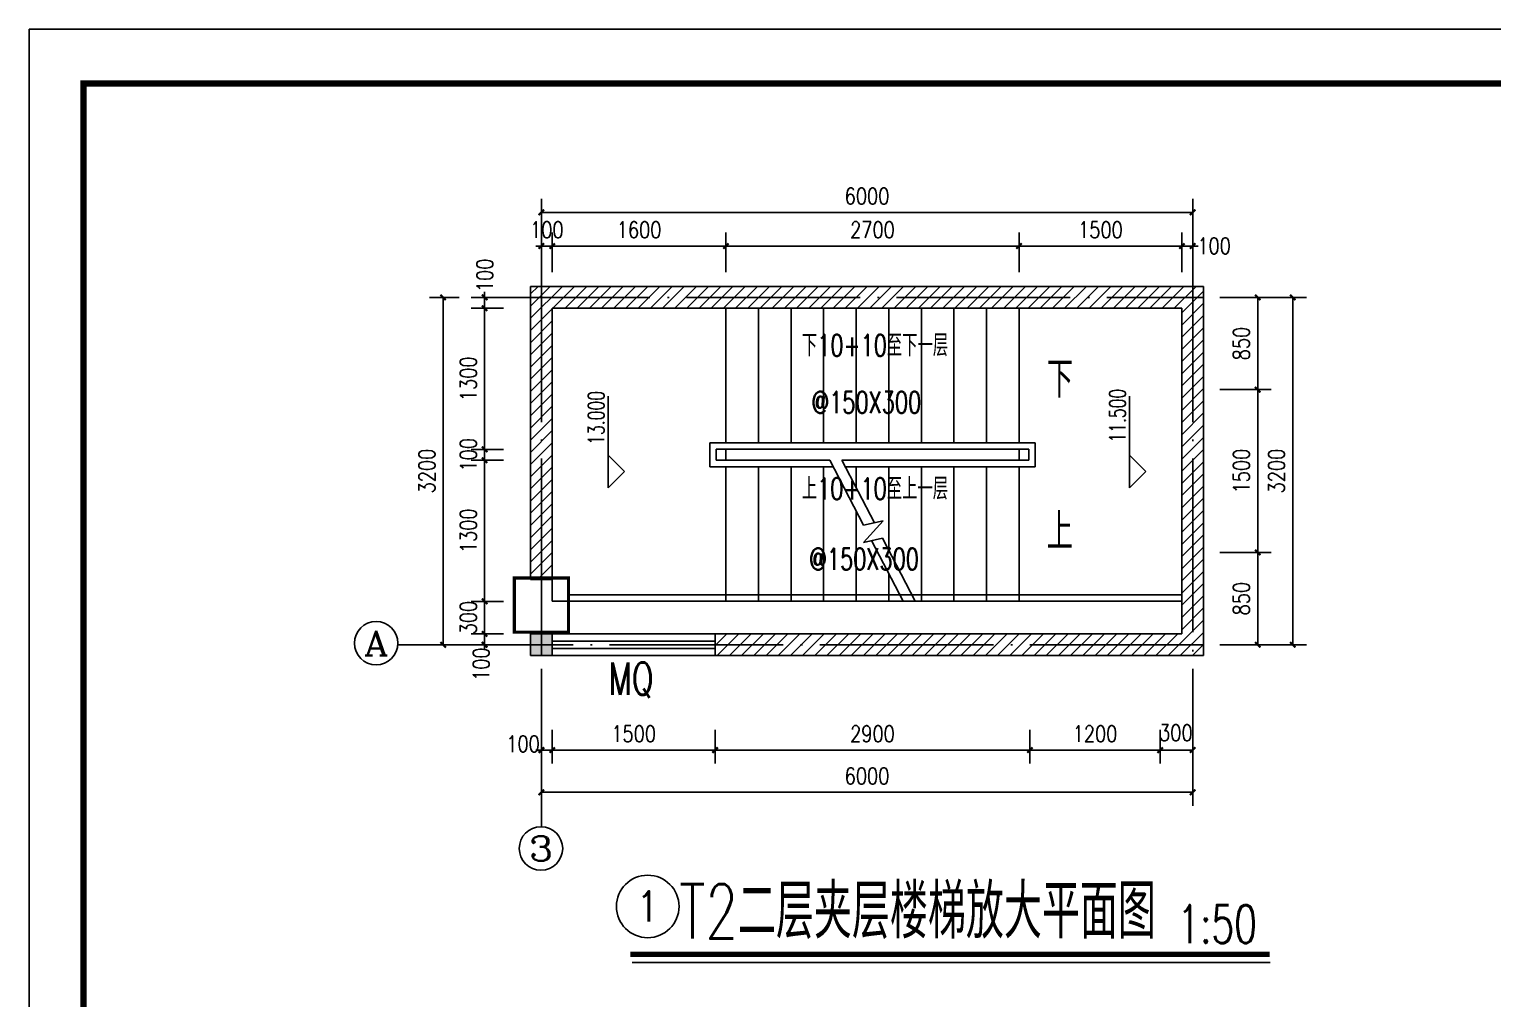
# Model space of a CAD drawing. Header units: millimetres. Extents: x 591771 to 1936534, y -622016 to 355666.
# Drawn here: x 691461 to 718425, y 141481 to 159342 of the extents above; entities that cross this region are included whole.
import ezdxf
from ezdxf.enums import TextEntityAlignment as Align

# ---------------------------------------------------------------- set-up
doc = ezdxf.new("R2010")
doc.units = ezdxf.units.MM
doc.header["$LTSCALE"] = 80
doc.linetypes.add('DOTE', pattern=[2.42, 2, -0.2, 0.02, -0.2])
for name, color, linetype in [('\\M+5BDA8-\\M+5B1EA\\M+5B8DF', 3, 'Continuous'), ('\\M+5BDA8-\\M+5B3DF\\M+5B4E7', 3, 'Continuous'), ('\\M+5BDA8-\\M+5B4B0', 4, 'Continuous'), ('\\M+5BDA8-\\M+5BCFD\\M+5CDB7', 3, 'Continuous'), ('\\M+5BDA8-\\M+5C2A5\\M+5CCDD', 2, 'Continuous'), ('\\M+5BDA8-\\M+5C3C5', 4, 'Continuous'), ('\\M+5BDA8-\\M+5C3C5\\M+5B4B0\\M+5B1E0\\M+5BAC5', 7, 'Continuous'), ('\\M+5BDA8-\\M+5C7BD-\\M+5D7A9', 31, 'Continuous'), ('\\M+5BDA8-\\M+5D6E1', 17, 'DOTE'), ('\\M+5BDA8-\\M+5D6E1-\\M+5B1EA\\M+5D7A2', 3, 'Continuous'), ('\\M+5C1A2\\M+5C3E6\\M+5CFDF\\M+5CCF51', 7, 'Continuous'), ('\\M+5C1A2\\M+5C3E6\\M+5CFDF\\M+5CCF55', 140, 'Continuous'), ('\\M+5C1A2\\M+5C3E6\\M+5CFF4\\M+5CCF53', 252, 'Continuous'), ('\\M+5CDBC\\M+5BFF2', 252, 'Continuous'), ('AXIS', 3, 'Continuous'), ('AXIS_TEXT', 7, 'Continuous'), ('DIM_SYMB', 3, 'Continuous'), ('PUB_TAB', 7, 'Continuous'), ('PUB_TEXT', 7, 'Continuous'), ('STAIR', 2, 'Continuous'), ('WALL', 31, 'Continuous')]:
    doc.layers.add(name, color=color, linetype=linetype)
doc.styles.add('_HZTXT', font='txt.shx', dxfattribs={"width": 0.8, "bigfont": 'hztxt.shx'})
doc.styles.add('A-AXIS-LABEL', font='COMPLEX', dxfattribs={"bigfont": 'GBCBIG'})
doc.styles.add('A-STANDARD', font='SIMPLEX', dxfattribs={"bigfont": 'GBCBIG'})
doc.styles.add('A-WIN-LABEL', font='SIMPLEX', dxfattribs={"bigfont": 'GBCBIG'})
doc.styles.add('DIM_FONT', font='SIMPLEX.shx', dxfattribs={"width": 0.8})
doc.dimstyles.new('DIMN50', dxfattribs={"dimscale": 0.5, "dimtxt": 300, "dimasz": 100, "dimexe": 250, "dimexo": 300, "dimgap": 150, "dimtad": 1, "dimdec": 0, "dimzin": 0, "dimdsep": 46, "dimtxsty": 'DIM_FONT', "dimblk": 'ARCHTICK', "dimcen": 0.09, "dimclrt": 7, "dimazin": 2, "dimtfac": 1, "dimtdec": 0, "dimtix": 1, "dimtmove": 2, "dimatfit": 3, "dimldrblk": 'ARCHTICK', "dimfxl": 0, "dimtolj": 1, "dimtzin": 0, "dimarcsym": 0})

# ---------------------------------------------------------------- blocks, each defined once
blk = doc.blocks.new('\\M+5B6FE\\M+5CEAC\\M+5B4B0\\M+5BFE2$\\M+5CFB5\\M+5CDB3\\M+5CDBC\\M+5BFE2$00000001')
at = {"color": 0}
for points in [[(-0.5, 0.5), (-0.5, -0.5)], [(-0.5, 0.5), (0.5, 0.5)], [(0.5, -0.5), (0.5, 0.5)], [(0.5, 0.1667), (-0.5, 0.1667)], [(0.5, -0.1667), (-0.5, -0.1667)], [(-0.5, -0.5), (0.5, -0.5)]]:
    blk.add_lwpolyline(points, dxfattribs=at)
blk = doc.blocks.new('_ArchTick')
at = {"color": 0, "linetype": 'ByBlock', "const_width": 0.4}
blk.add_lwpolyline([(-0.5, -0.5), (0.5, 0.5)], dxfattribs=at)
blk = doc.blocks.new('*D784')
at = {"layer": '\\M+5BDA8-\\M+5B3DF\\M+5B4E7', "color": 0, "lineweight": -2, "transparency": 16777216}
for p, q in [((669515, -372448), (669989, -372448)), ((669864, -373298), (669864, -372448)), ((669515, -373298), (669989, -373298))]:
    blk.add_line(p, q, dxfattribs=at)
at = {"layer": 'Defpoints', "color": 0, "transparency": 16777216}
for p in [(669365, -372448), (669864, -372448), (669365, -373298)]:
    blk.add_point(p, dxfattribs=at)
at = {"layer": '\\M+5BDA8-\\M+5B3DF\\M+5B4E7', "color": 0, "lineweight": -2, "transparency": 16777216, "xscale": 50, "yscale": 50, "zscale": 50}
for p, rotation in [((669864, -372448), 90), ((669864, -373298), 270)]:
    blk.add_blockref('_ArchTick', p, dxfattribs=dict(at, rotation=rotation))
at = {"layer": '\\M+5BDA8-\\M+5B3DF\\M+5B4E7', "color": 7, "transparency": 16777216, "insert": (669714, -372873), "char_height": 150, "attachment_point": 5, "rotation": 90, "style": 'DIM_FONT'}
blk.add_mtext('\\A1;850', dxfattribs=at)
blk = doc.blocks.new('*D785')
at = {"layer": '\\M+5BDA8-\\M+5B3DF\\M+5B4E7', "color": 0, "lineweight": -2, "transparency": 16777216}
for p, q in [((669515, -370948), (669989, -370948)), ((669864, -372448), (669864, -370948)), ((669515, -372448), (669989, -372448))]:
    blk.add_line(p, q, dxfattribs=at)
at = {"layer": 'Defpoints', "color": 0, "transparency": 16777216}
for p in [(669365, -370948), (669864, -370948), (669365, -372448)]:
    blk.add_point(p, dxfattribs=at)
at = {"layer": '\\M+5BDA8-\\M+5B3DF\\M+5B4E7', "color": 0, "lineweight": -2, "transparency": 16777216, "xscale": 50, "yscale": 50, "zscale": 50}
for p, rotation in [((669864, -370948), 90), ((669864, -372448), 270)]:
    blk.add_blockref('_ArchTick', p, dxfattribs=dict(at, rotation=rotation))
at = {"layer": '\\M+5BDA8-\\M+5B3DF\\M+5B4E7', "color": 7, "transparency": 16777216, "insert": (669714, -371698), "char_height": 150, "attachment_point": 5, "rotation": 90, "style": 'DIM_FONT'}
blk.add_mtext('\\A1;1500', dxfattribs=at)
blk = doc.blocks.new('*D786')
at = {"layer": '\\M+5BDA8-\\M+5B3DF\\M+5B4E7', "color": 0, "lineweight": -2, "transparency": 16777216}
for p, q in [((669515, -370098), (669989, -370098)), ((669864, -370948), (669864, -370098)), ((669515, -370948), (669989, -370948))]:
    blk.add_line(p, q, dxfattribs=at)
at = {"layer": 'Defpoints', "color": 0, "transparency": 16777216}
for p in [(669365, -370098), (669864, -370098), (669365, -370948)]:
    blk.add_point(p, dxfattribs=at)
at = {"layer": '\\M+5BDA8-\\M+5B3DF\\M+5B4E7', "color": 0, "lineweight": -2, "transparency": 16777216, "xscale": 50, "yscale": 50, "zscale": 50}
for p, rotation in [((669864, -370098), 90), ((669864, -370948), 270)]:
    blk.add_blockref('_ArchTick', p, dxfattribs=dict(at, rotation=rotation))
at = {"layer": '\\M+5BDA8-\\M+5B3DF\\M+5B4E7', "color": 7, "transparency": 16777216, "insert": (669714, -370523), "char_height": 150, "attachment_point": 5, "rotation": 90, "style": 'DIM_FONT'}
blk.add_mtext('\\A1;850', dxfattribs=at)
blk = doc.blocks.new('*D787')
at = {"layer": '\\M+5BDA8-\\M+5B3DF\\M+5B4E7', "color": 0, "lineweight": -2, "transparency": 16777216}
for p, q in [((669989, -370098), (670312, -370098)), ((670187, -373298), (670187, -370098)), ((669989, -373298), (670312, -373298))]:
    blk.add_line(p, q, dxfattribs=at)
at = {"layer": 'Defpoints', "color": 0, "transparency": 16777216}
for p in [(669839, -370098), (670187, -370098), (669839, -373298)]:
    blk.add_point(p, dxfattribs=at)
at = {"layer": '\\M+5BDA8-\\M+5B3DF\\M+5B4E7', "color": 0, "lineweight": -2, "transparency": 16777216, "xscale": 50, "yscale": 50, "zscale": 50}
for p, rotation in [((670187, -370098), 90), ((670187, -373298), 270)]:
    blk.add_blockref('_ArchTick', p, dxfattribs=dict(at, rotation=rotation))
at = {"layer": '\\M+5BDA8-\\M+5B3DF\\M+5B4E7', "color": 7, "transparency": 16777216, "insert": (670037, -371698), "char_height": 150, "attachment_point": 5, "rotation": 90, "style": 'DIM_FONT'}
blk.add_mtext('\\A1;3200', dxfattribs=at)
blk = doc.blocks.new('*D788')
at = {"layer": '\\M+5BDA8-\\M+5B3DF\\M+5B4E7', "color": 0, "lineweight": -2, "transparency": 16777216}
for p, q in [((663265, -374081), (663265, -374393)), ((663365, -374081), (663365, -374393)), ((663265, -374268), (663215, -374268)), ((663265, -374268), (663365, -374268)), ((663365, -374268), (663415, -374268))]:
    blk.add_line(p, q, dxfattribs=at)
at = {"layer": 'Defpoints', "color": 0, "transparency": 16777216}
for p in [(663265, -373931), (663365, -373931), (663365, -374268)]:
    blk.add_point(p, dxfattribs=at)
at = {"layer": '\\M+5BDA8-\\M+5B3DF\\M+5B4E7', "color": 0, "lineweight": -2, "transparency": 16777216, "xscale": 50, "yscale": 50, "zscale": 50}
blk.add_blockref('_ArchTick', (663265, -374268), dxfattribs=at)
at = {"layer": '\\M+5BDA8-\\M+5B3DF\\M+5B4E7', "color": 0, "lineweight": -2, "transparency": 16777216, "xscale": 50, "yscale": 50, "zscale": 50, "rotation": 180}
blk.add_blockref('_ArchTick', (663365, -374268), dxfattribs=at)
at = {"layer": '\\M+5BDA8-\\M+5B3DF\\M+5B4E7', "color": 7, "transparency": 16777216, "insert": (663096, -374211), "char_height": 150, "attachment_point": 5, "style": 'DIM_FONT'}
blk.add_mtext('\\A1;100', dxfattribs=at)
blk = doc.blocks.new('*D789')
at = {"layer": '\\M+5BDA8-\\M+5B3DF\\M+5B4E7', "color": 0, "lineweight": -2, "transparency": 16777216}
for p, q in [((663365, -374081), (663365, -374393)), ((664865, -374081), (664865, -374393)), ((663365, -374268), (664865, -374268))]:
    blk.add_line(p, q, dxfattribs=at)
at = {"layer": 'Defpoints', "color": 0, "transparency": 16777216}
for p in [(663365, -373931), (664865, -373931), (664865, -374268)]:
    blk.add_point(p, dxfattribs=at)
at = {"layer": '\\M+5BDA8-\\M+5B3DF\\M+5B4E7', "color": 0, "lineweight": -2, "transparency": 16777216, "xscale": 50, "yscale": 50, "zscale": 50, "rotation": 180}
blk.add_blockref('_ArchTick', (663365, -374268), dxfattribs=at)
at = {"layer": '\\M+5BDA8-\\M+5B3DF\\M+5B4E7', "color": 0, "lineweight": -2, "transparency": 16777216, "xscale": 50, "yscale": 50, "zscale": 50}
blk.add_blockref('_ArchTick', (664865, -374268), dxfattribs=at)
at = {"layer": '\\M+5BDA8-\\M+5B3DF\\M+5B4E7', "color": 7, "transparency": 16777216, "insert": (664115, -374118), "char_height": 150, "attachment_point": 5, "style": 'DIM_FONT'}
blk.add_mtext('\\A1;1500', dxfattribs=at)
blk = doc.blocks.new('*D790')
at = {"layer": '\\M+5BDA8-\\M+5B3DF\\M+5B4E7', "color": 0, "lineweight": -2, "transparency": 16777216}
for p, q in [((664865, -374081), (664865, -374393)), ((667765, -374081), (667765, -374393)), ((664865, -374268), (667765, -374268))]:
    blk.add_line(p, q, dxfattribs=at)
at = {"layer": 'Defpoints', "color": 0, "transparency": 16777216}
for p in [(664865, -373931), (667765, -373931), (667765, -374268)]:
    blk.add_point(p, dxfattribs=at)
at = {"layer": '\\M+5BDA8-\\M+5B3DF\\M+5B4E7', "color": 0, "lineweight": -2, "transparency": 16777216, "xscale": 50, "yscale": 50, "zscale": 50, "rotation": 180}
blk.add_blockref('_ArchTick', (664865, -374268), dxfattribs=at)
at = {"layer": '\\M+5BDA8-\\M+5B3DF\\M+5B4E7', "color": 0, "lineweight": -2, "transparency": 16777216, "xscale": 50, "yscale": 50, "zscale": 50}
blk.add_blockref('_ArchTick', (667765, -374268), dxfattribs=at)
at = {"layer": '\\M+5BDA8-\\M+5B3DF\\M+5B4E7', "color": 7, "transparency": 16777216, "insert": (666315, -374118), "char_height": 150, "attachment_point": 5, "style": 'DIM_FONT'}
blk.add_mtext('\\A1;2900', dxfattribs=at)
blk = doc.blocks.new('*D791')
at = {"layer": '\\M+5BDA8-\\M+5B3DF\\M+5B4E7', "color": 0, "lineweight": -2, "transparency": 16777216}
for p, q in [((667765, -374081), (667765, -374393)), ((668965, -374081), (668965, -374393)), ((667765, -374268), (668965, -374268))]:
    blk.add_line(p, q, dxfattribs=at)
at = {"layer": 'Defpoints', "color": 0, "transparency": 16777216}
for p in [(667765, -373931), (668965, -373931), (668965, -374268)]:
    blk.add_point(p, dxfattribs=at)
at = {"layer": '\\M+5BDA8-\\M+5B3DF\\M+5B4E7', "color": 0, "lineweight": -2, "transparency": 16777216, "xscale": 50, "yscale": 50, "zscale": 50, "rotation": 180}
blk.add_blockref('_ArchTick', (667765, -374268), dxfattribs=at)
at = {"layer": '\\M+5BDA8-\\M+5B3DF\\M+5B4E7', "color": 0, "lineweight": -2, "transparency": 16777216, "xscale": 50, "yscale": 50, "zscale": 50}
blk.add_blockref('_ArchTick', (668965, -374268), dxfattribs=at)
at = {"layer": '\\M+5BDA8-\\M+5B3DF\\M+5B4E7', "color": 7, "transparency": 16777216, "insert": (668365, -374118), "char_height": 150, "attachment_point": 5, "style": 'DIM_FONT'}
blk.add_mtext('\\A1;1200', dxfattribs=at)
blk = doc.blocks.new('*D792')
at = {"layer": '\\M+5BDA8-\\M+5B3DF\\M+5B4E7', "color": 0, "lineweight": -2, "transparency": 16777216}
for p, q in [((668965, -374081), (668965, -374393)), ((669265, -374081), (669265, -374393)), ((668965, -374268), (669265, -374268))]:
    blk.add_line(p, q, dxfattribs=at)
at = {"layer": 'Defpoints', "color": 0, "transparency": 16777216}
for p in [(668965, -373931), (669265, -373931), (669265, -374268)]:
    blk.add_point(p, dxfattribs=at)
at = {"layer": '\\M+5BDA8-\\M+5B3DF\\M+5B4E7', "color": 0, "lineweight": -2, "transparency": 16777216, "xscale": 50, "yscale": 50, "zscale": 50, "rotation": 180}
blk.add_blockref('_ArchTick', (668965, -374268), dxfattribs=at)
at = {"layer": '\\M+5BDA8-\\M+5B3DF\\M+5B4E7', "color": 0, "lineweight": -2, "transparency": 16777216, "xscale": 50, "yscale": 50, "zscale": 50}
blk.add_blockref('_ArchTick', (669265, -374268), dxfattribs=at)
at = {"layer": '\\M+5BDA8-\\M+5B3DF\\M+5B4E7', "color": 7, "transparency": 16777216, "insert": (669110, -374108), "char_height": 150, "attachment_point": 5, "style": 'DIM_FONT'}
blk.add_mtext('\\A1;300', dxfattribs=at)
blk = doc.blocks.new('*D793')
at = {"layer": '\\M+5BDA8-\\M+5B3DF\\M+5B4E7', "color": 0, "lineweight": -2, "transparency": 16777216}
for p, q in [((663265, -374425), (663265, -374782)), ((669265, -374425), (669265, -374782)), ((663265, -374657), (669265, -374657))]:
    blk.add_line(p, q, dxfattribs=at)
at = {"layer": 'Defpoints', "color": 0, "transparency": 16777216}
for p in [(663265, -374275), (669265, -374275), (669265, -374657)]:
    blk.add_point(p, dxfattribs=at)
at = {"layer": '\\M+5BDA8-\\M+5B3DF\\M+5B4E7', "color": 0, "lineweight": -2, "transparency": 16777216, "xscale": 50, "yscale": 50, "zscale": 50, "rotation": 180}
blk.add_blockref('_ArchTick', (663265, -374657), dxfattribs=at)
at = {"layer": '\\M+5BDA8-\\M+5B3DF\\M+5B4E7', "color": 0, "lineweight": -2, "transparency": 16777216, "xscale": 50, "yscale": 50, "zscale": 50}
blk.add_blockref('_ArchTick', (669265, -374657), dxfattribs=at)
at = {"layer": '\\M+5BDA8-\\M+5B3DF\\M+5B4E7', "color": 7, "transparency": 16777216, "insert": (666265, -374507), "char_height": 150, "attachment_point": 5, "style": 'DIM_FONT'}
blk.add_mtext('\\A1;6000', dxfattribs=at)
blk = doc.blocks.new('*D794')
at = {"layer": '\\M+5BDA8-\\M+5B3DF\\M+5B4E7', "color": 0, "lineweight": -2, "transparency": 16777216}
for p, q in [((663365, -369865), (663365, -369500)), ((664965, -369865), (664965, -369500)), ((663365, -369625), (664965, -369625))]:
    blk.add_line(p, q, dxfattribs=at)
at = {"layer": 'Defpoints', "color": 0, "transparency": 16777216}
for p in [(664965, -369625), (663365, -370015), (664965, -370015)]:
    blk.add_point(p, dxfattribs=at)
at = {"layer": '\\M+5BDA8-\\M+5B3DF\\M+5B4E7', "color": 0, "lineweight": -2, "transparency": 16777216, "xscale": 50, "yscale": 50, "zscale": 50, "rotation": 180}
blk.add_blockref('_ArchTick', (663365, -369625), dxfattribs=at)
at = {"layer": '\\M+5BDA8-\\M+5B3DF\\M+5B4E7', "color": 0, "lineweight": -2, "transparency": 16777216, "xscale": 50, "yscale": 50, "zscale": 50}
blk.add_blockref('_ArchTick', (664965, -369625), dxfattribs=at)
at = {"layer": '\\M+5BDA8-\\M+5B3DF\\M+5B4E7', "color": 7, "transparency": 16777216, "insert": (664165, -369475), "char_height": 150, "attachment_point": 5, "style": 'DIM_FONT'}
blk.add_mtext('\\A1;1600', dxfattribs=at)
blk = doc.blocks.new('*D795')
at = {"layer": '\\M+5BDA8-\\M+5B3DF\\M+5B4E7', "color": 0, "lineweight": -2, "transparency": 16777216}
for p, q in [((664965, -369865), (664965, -369500)), ((667665, -369865), (667665, -369500)), ((664965, -369625), (667665, -369625))]:
    blk.add_line(p, q, dxfattribs=at)
at = {"layer": 'Defpoints', "color": 0, "transparency": 16777216}
for p in [(667665, -369625), (664965, -370015), (667665, -370015)]:
    blk.add_point(p, dxfattribs=at)
at = {"layer": '\\M+5BDA8-\\M+5B3DF\\M+5B4E7', "color": 0, "lineweight": -2, "transparency": 16777216, "xscale": 50, "yscale": 50, "zscale": 50, "rotation": 180}
blk.add_blockref('_ArchTick', (664965, -369625), dxfattribs=at)
at = {"layer": '\\M+5BDA8-\\M+5B3DF\\M+5B4E7', "color": 0, "lineweight": -2, "transparency": 16777216, "xscale": 50, "yscale": 50, "zscale": 50}
blk.add_blockref('_ArchTick', (667665, -369625), dxfattribs=at)
at = {"layer": '\\M+5BDA8-\\M+5B3DF\\M+5B4E7', "color": 7, "transparency": 16777216, "insert": (666315, -369475), "char_height": 150, "attachment_point": 5, "style": 'DIM_FONT'}
blk.add_mtext('\\A1;2700', dxfattribs=at)
blk = doc.blocks.new('*D796')
at = {"layer": '\\M+5BDA8-\\M+5B3DF\\M+5B4E7', "color": 0, "lineweight": -2, "transparency": 16777216}
for p, q in [((667665, -369865), (667665, -369500)), ((669165, -369865), (669165, -369500)), ((667665, -369625), (669165, -369625))]:
    blk.add_line(p, q, dxfattribs=at)
at = {"layer": 'Defpoints', "color": 0, "transparency": 16777216}
for p in [(669165, -369625), (667665, -370015), (669165, -370015)]:
    blk.add_point(p, dxfattribs=at)
at = {"layer": '\\M+5BDA8-\\M+5B3DF\\M+5B4E7', "color": 0, "lineweight": -2, "transparency": 16777216, "xscale": 50, "yscale": 50, "zscale": 50, "rotation": 180}
blk.add_blockref('_ArchTick', (667665, -369625), dxfattribs=at)
at = {"layer": '\\M+5BDA8-\\M+5B3DF\\M+5B4E7', "color": 0, "lineweight": -2, "transparency": 16777216, "xscale": 50, "yscale": 50, "zscale": 50}
blk.add_blockref('_ArchTick', (669165, -369625), dxfattribs=at)
at = {"layer": '\\M+5BDA8-\\M+5B3DF\\M+5B4E7', "color": 7, "transparency": 16777216, "insert": (668415, -369475), "char_height": 150, "attachment_point": 5, "style": 'DIM_FONT'}
blk.add_mtext('\\A1;1500', dxfattribs=at)
blk = doc.blocks.new('*D797')
at = {"layer": '\\M+5BDA8-\\M+5B3DF\\M+5B4E7', "color": 0, "lineweight": -2, "transparency": 16777216}
for p, q in [((669165, -369865), (669165, -369500)), ((669265, -369865), (669265, -369500)), ((669165, -369625), (669115, -369625)), ((669165, -369625), (669265, -369625)), ((669265, -369625), (669315, -369625))]:
    blk.add_line(p, q, dxfattribs=at)
at = {"layer": 'Defpoints', "color": 0, "transparency": 16777216}
for p in [(669265, -369625), (669165, -370015), (669265, -370015)]:
    blk.add_point(p, dxfattribs=at)
at = {"layer": '\\M+5BDA8-\\M+5B3DF\\M+5B4E7', "color": 0, "lineweight": -2, "transparency": 16777216, "xscale": 50, "yscale": 50, "zscale": 50}
blk.add_blockref('_ArchTick', (669165, -369625), dxfattribs=at)
at = {"layer": '\\M+5BDA8-\\M+5B3DF\\M+5B4E7', "color": 0, "lineweight": -2, "transparency": 16777216, "xscale": 50, "yscale": 50, "zscale": 50, "rotation": 180}
blk.add_blockref('_ArchTick', (669265, -369625), dxfattribs=at)
at = {"layer": '\\M+5BDA8-\\M+5B3DF\\M+5B4E7', "color": 7, "transparency": 16777216, "insert": (669462, -369624), "char_height": 150, "attachment_point": 5, "style": 'DIM_FONT'}
blk.add_mtext('\\A1;100', dxfattribs=at)
blk = doc.blocks.new('*D798')
at = {"layer": '\\M+5BDA8-\\M+5B3DF\\M+5B4E7', "color": 0, "lineweight": -2, "transparency": 16777216}
for p, q in [((663265, -369715), (663265, -369500)), ((663365, -369715), (663365, -369500)), ((663265, -369625), (663215, -369625)), ((663265, -369625), (663365, -369625)), ((663365, -369625), (663415, -369625))]:
    blk.add_line(p, q, dxfattribs=at)
at = {"layer": 'Defpoints', "color": 0, "transparency": 16777216}
for p in [(663365, -369625), (663265, -369865), (663365, -369865)]:
    blk.add_point(p, dxfattribs=at)
at = {"layer": '\\M+5BDA8-\\M+5B3DF\\M+5B4E7', "color": 0, "lineweight": -2, "transparency": 16777216, "xscale": 50, "yscale": 50, "zscale": 50}
blk.add_blockref('_ArchTick', (663265, -369625), dxfattribs=at)
at = {"layer": '\\M+5BDA8-\\M+5B3DF\\M+5B4E7', "color": 0, "lineweight": -2, "transparency": 16777216, "xscale": 50, "yscale": 50, "zscale": 50, "rotation": 180}
blk.add_blockref('_ArchTick', (663365, -369625), dxfattribs=at)
at = {"layer": '\\M+5BDA8-\\M+5B3DF\\M+5B4E7', "color": 7, "transparency": 16777216, "insert": (663315, -369475), "char_height": 150, "attachment_point": 5, "style": 'DIM_FONT'}
blk.add_mtext('\\A1;100', dxfattribs=at)
blk = doc.blocks.new('*D799')
at = {"layer": '\\M+5BDA8-\\M+5B3DF\\M+5B4E7', "color": 0, "lineweight": -2, "transparency": 16777216}
for p, q in [((663265, -369518), (663265, -369190)), ((669265, -369518), (669265, -369190)), ((663265, -369315), (669265, -369315))]:
    blk.add_line(p, q, dxfattribs=at)
at = {"layer": 'Defpoints', "color": 0, "transparency": 16777216}
for p in [(669265, -369315), (663265, -369668), (669265, -369668)]:
    blk.add_point(p, dxfattribs=at)
at = {"layer": '\\M+5BDA8-\\M+5B3DF\\M+5B4E7', "color": 0, "lineweight": -2, "transparency": 16777216, "xscale": 50, "yscale": 50, "zscale": 50, "rotation": 180}
blk.add_blockref('_ArchTick', (663265, -369315), dxfattribs=at)
at = {"layer": '\\M+5BDA8-\\M+5B3DF\\M+5B4E7', "color": 0, "lineweight": -2, "transparency": 16777216, "xscale": 50, "yscale": 50, "zscale": 50}
blk.add_blockref('_ArchTick', (669265, -369315), dxfattribs=at)
at = {"layer": '\\M+5BDA8-\\M+5B3DF\\M+5B4E7', "color": 7, "transparency": 16777216, "insert": (666265, -369165), "char_height": 150, "attachment_point": 5, "style": 'DIM_FONT'}
blk.add_mtext('\\A1;6000', dxfattribs=at)
blk = doc.blocks.new('*D800')
at = {"layer": '\\M+5BDA8-\\M+5B3DF\\M+5B4E7', "color": 0, "lineweight": -2, "transparency": 16777216}
for p, q in [((662742, -373198), (662742, -373148)), ((662916, -373198), (662617, -373198)), ((662916, -373298), (662617, -373298)), ((662742, -373298), (662742, -373198)), ((662742, -373298), (662742, -373348))]:
    blk.add_line(p, q, dxfattribs=at)
at = {"layer": 'Defpoints', "color": 0, "transparency": 16777216}
for p in [(662742, -373198), (663066, -373198), (663066, -373298)]:
    blk.add_point(p, dxfattribs=at)
at = {"layer": '\\M+5BDA8-\\M+5B3DF\\M+5B4E7', "color": 0, "lineweight": -2, "transparency": 16777216, "xscale": 50, "yscale": 50, "zscale": 50}
for p, rotation in [((662742, -373198), 270), ((662742, -373298), 90)]:
    blk.add_blockref('_ArchTick', p, dxfattribs=dict(at, rotation=rotation))
at = {"layer": '\\M+5BDA8-\\M+5B3DF\\M+5B4E7', "color": 7, "transparency": 16777216, "insert": (662710, -373477), "char_height": 150, "attachment_point": 5, "rotation": 90, "style": 'DIM_FONT'}
blk.add_mtext('\\A1;100', dxfattribs=at)
blk = doc.blocks.new('*D801')
at = {"layer": '\\M+5BDA8-\\M+5B3DF\\M+5B4E7', "color": 0, "lineweight": -2, "transparency": 16777216}
for p, q in [((662916, -372898), (662617, -372898)), ((662742, -372898), (662742, -372848)), ((662742, -373198), (662742, -372898)), ((662916, -373198), (662617, -373198)), ((662742, -373198), (662742, -373248))]:
    blk.add_line(p, q, dxfattribs=at)
at = {"layer": 'Defpoints', "color": 0, "transparency": 16777216}
for p in [(662742, -372898), (663066, -372898), (663066, -373198)]:
    blk.add_point(p, dxfattribs=at)
at = {"layer": '\\M+5BDA8-\\M+5B3DF\\M+5B4E7', "color": 0, "lineweight": -2, "transparency": 16777216, "xscale": 50, "yscale": 50, "zscale": 50}
for p, rotation in [((662742, -372898), 270), ((662742, -373198), 90)]:
    blk.add_blockref('_ArchTick', p, dxfattribs=dict(at, rotation=rotation))
at = {"layer": '\\M+5BDA8-\\M+5B3DF\\M+5B4E7', "color": 7, "transparency": 16777216, "insert": (662592, -373048), "char_height": 150, "attachment_point": 5, "rotation": 90, "style": 'DIM_FONT'}
blk.add_mtext('\\A1;300', dxfattribs=at)
blk = doc.blocks.new('*D802')
at = {"layer": '\\M+5BDA8-\\M+5B3DF\\M+5B4E7', "color": 0, "lineweight": -2, "transparency": 16777216}
for p, q in [((662916, -371598), (662617, -371598)), ((662742, -372898), (662742, -371598)), ((662916, -372898), (662617, -372898))]:
    blk.add_line(p, q, dxfattribs=at)
at = {"layer": 'Defpoints', "color": 0, "transparency": 16777216}
for p in [(662742, -371598), (663066, -371598), (663066, -372898)]:
    blk.add_point(p, dxfattribs=at)
at = {"layer": '\\M+5BDA8-\\M+5B3DF\\M+5B4E7', "color": 0, "lineweight": -2, "transparency": 16777216, "xscale": 50, "yscale": 50, "zscale": 50}
for p, rotation in [((662742, -371598), 90), ((662742, -372898), 270)]:
    blk.add_blockref('_ArchTick', p, dxfattribs=dict(at, rotation=rotation))
at = {"layer": '\\M+5BDA8-\\M+5B3DF\\M+5B4E7', "color": 7, "transparency": 16777216, "insert": (662592, -372248), "char_height": 150, "attachment_point": 5, "rotation": 90, "style": 'DIM_FONT'}
blk.add_mtext('\\A1;1300', dxfattribs=at)
blk = doc.blocks.new('*D803')
at = {"layer": '\\M+5BDA8-\\M+5B3DF\\M+5B4E7', "color": 0, "lineweight": -2, "transparency": 16777216}
for p, q in [((662916, -371498), (662617, -371498)), ((662742, -371498), (662742, -371448)), ((662742, -371598), (662742, -371498)), ((662916, -371598), (662617, -371598)), ((662742, -371598), (662742, -371648))]:
    blk.add_line(p, q, dxfattribs=at)
at = {"layer": 'Defpoints', "color": 0, "transparency": 16777216}
for p in [(662742, -371498), (663066, -371498), (663066, -371598)]:
    blk.add_point(p, dxfattribs=at)
at = {"layer": '\\M+5BDA8-\\M+5B3DF\\M+5B4E7', "color": 0, "lineweight": -2, "transparency": 16777216, "xscale": 50, "yscale": 50, "zscale": 50}
for p, rotation in [((662742, -371498), 270), ((662742, -371598), 90)]:
    blk.add_blockref('_ArchTick', p, dxfattribs=dict(at, rotation=rotation))
at = {"layer": '\\M+5BDA8-\\M+5B3DF\\M+5B4E7', "color": 7, "transparency": 16777216, "insert": (662592, -371548), "char_height": 150, "attachment_point": 5, "rotation": 90, "style": 'DIM_FONT'}
blk.add_mtext('\\A1;100', dxfattribs=at)
blk = doc.blocks.new('*D804')
at = {"layer": '\\M+5BDA8-\\M+5B3DF\\M+5B4E7', "color": 0, "lineweight": -2, "transparency": 16777216}
for p, q in [((662916, -370198), (662617, -370198)), ((662742, -371498), (662742, -370198)), ((662916, -371498), (662617, -371498))]:
    blk.add_line(p, q, dxfattribs=at)
at = {"layer": 'Defpoints', "color": 0, "transparency": 16777216}
for p in [(662742, -370198), (663066, -370198), (663066, -371498)]:
    blk.add_point(p, dxfattribs=at)
at = {"layer": '\\M+5BDA8-\\M+5B3DF\\M+5B4E7', "color": 0, "lineweight": -2, "transparency": 16777216, "xscale": 50, "yscale": 50, "zscale": 50}
for p, rotation in [((662742, -370198), 90), ((662742, -371498), 270)]:
    blk.add_blockref('_ArchTick', p, dxfattribs=dict(at, rotation=rotation))
at = {"layer": '\\M+5BDA8-\\M+5B3DF\\M+5B4E7', "color": 7, "transparency": 16777216, "insert": (662592, -370848), "char_height": 150, "attachment_point": 5, "rotation": 90, "style": 'DIM_FONT'}
blk.add_mtext('\\A1;1300', dxfattribs=at)
blk = doc.blocks.new('*D805')
at = {"layer": '\\M+5BDA8-\\M+5B3DF\\M+5B4E7', "color": 0, "lineweight": -2, "transparency": 16777216}
for p, q in [((662742, -370098), (662742, -370048)), ((662916, -370098), (662617, -370098)), ((662916, -370198), (662617, -370198)), ((662742, -370198), (662742, -370098)), ((662742, -370198), (662742, -370248))]:
    blk.add_line(p, q, dxfattribs=at)
at = {"layer": 'Defpoints', "color": 0, "transparency": 16777216}
for p in [(662742, -370098), (663066, -370098), (663066, -370198)]:
    blk.add_point(p, dxfattribs=at)
at = {"layer": '\\M+5BDA8-\\M+5B3DF\\M+5B4E7', "color": 0, "lineweight": -2, "transparency": 16777216, "xscale": 50, "yscale": 50, "zscale": 50}
for p, rotation in [((662742, -370098), 270), ((662742, -370198), 90)]:
    blk.add_blockref('_ArchTick', p, dxfattribs=dict(at, rotation=rotation))
at = {"layer": '\\M+5BDA8-\\M+5B3DF\\M+5B4E7', "color": 7, "transparency": 16777216, "insert": (662744, -369895), "char_height": 150, "attachment_point": 5, "rotation": 90, "style": 'DIM_FONT'}
blk.add_mtext('\\A1;100', dxfattribs=at)
blk = doc.blocks.new('*D806')
at = {"layer": '\\M+5BDA8-\\M+5B3DF\\M+5B4E7', "color": 0, "lineweight": -2, "transparency": 16777216}
for p, q in [((662506, -370098), (662235, -370098)), ((662360, -373298), (662360, -370098)), ((662506, -373298), (662235, -373298))]:
    blk.add_line(p, q, dxfattribs=at)
at = {"layer": 'Defpoints', "color": 0, "transparency": 16777216}
for p in [(662360, -370098), (662656, -370098), (662656, -373298)]:
    blk.add_point(p, dxfattribs=at)
at = {"layer": '\\M+5BDA8-\\M+5B3DF\\M+5B4E7', "color": 0, "lineweight": -2, "transparency": 16777216, "xscale": 50, "yscale": 50, "zscale": 50}
for p, rotation in [((662360, -370098), 90), ((662360, -373298), 270)]:
    blk.add_blockref('_ArchTick', p, dxfattribs=dict(at, rotation=rotation))
at = {"layer": '\\M+5BDA8-\\M+5B3DF\\M+5B4E7', "color": 7, "transparency": 16777216, "insert": (662210, -371698), "char_height": 150, "attachment_point": 5, "rotation": 90, "style": 'DIM_FONT'}
blk.add_mtext('\\A1;3200', dxfattribs=at)
blk = doc.blocks.new('t222')
at = {"layer": '\\M+5C1A2\\M+5C3E6\\M+5CFF4\\M+5CCF53'}
h = blk.add_hatch(dxfattribs=at)
h.set_pattern_fill('ANSI31', color=256, scale=50, style=0)
h.set_pattern_definition([(45, (39116.66, -1186.265), (-56.126601, 56.126601), [])])
h.paths.add_polyline_path([(663365.2, -372681.9), (663365.2, -370197.6), (669165.1, -370197.6), (669165.1, -373197.6), (664865.2, -373197.6), (664865.2, -373397.6), (669365.1, -373397.6), (669365.1, -369997.6), (663165.2, -369997.6), (663165.2, -372681.9)])
blk.add_hatch(color=256, dxfattribs=at).paths.add_polyline_path([(663165.2, -373397.6), (663365.2, -373397.6), (663365.2, -373197.6), (663165.2, -373197.6)])
at = {"layer": '\\M+5BDA8-\\M+5B1EA\\M+5B8DF'}
for p, q in [((663880.2, -371851.4), (663880.2, -371006.4)), ((668683.1, -371851.4), (668683.1, -371006.4)), ((664030.2, -371701.4), (663880.2, -371551.4)), ((668833.1, -371701.4), (668683.1, -371551.4)), ((664030.2, -371701.4), (663880.2, -371851.4)), ((668833.1, -371701.4), (668683.1, -371851.4))]:
    blk.add_line(p, q, dxfattribs=at)
at = {"layer": '\\M+5BDA8-\\M+5BCFD\\M+5CDB7'}
for points in [[(667815.2, -370847.6, 0, 0, 0), (664165.2, -370847.6, 0, 0, 0), (664165.2, -372247.6, 0, 0, 0), (665865.2, -372247.6, 80, 0, 0), (666165.2, -372247.6, 0, 0, 0)], [(667815.2, -372247.6, 0, 0, 0), (666765.2, -372247.6, 80, 0, 0), (666465.2, -372247.6, 0, 0, 0)]]:
    blk.add_lwpolyline(points, format="xyseb", dxfattribs=at)
at = {"layer": '\\M+5BDA8-\\M+5C2A5\\M+5CCDD'}
for p, q in [((664965.2, -370197.6), (663365.2, -370197.6)), ((663365.2, -370197.6), (663365.2, -372897.6)), ((664965.2, -370197.6), (667665.2, -370197.6)), ((664965.2, -370197.6), (664965.2, -371437.6)), ((664965.2, -371437.6), (664965.2, -370197.6)), ((665265.2, -370197.6), (665265.2, -371437.6)), ((665565.2, -370197.6), (665565.2, -371437.6)), ((665865.2, -370197.6), (665865.2, -371437.6)), ((666165.2, -370197.6), (666165.2, -371437.6)), ((666465.2, -370197.6), (666465.2, -371437.6)), ((666765.2, -370197.6), (666765.2, -371437.6)), ((667065.2, -370197.6), (667065.2, -371437.6)), ((667365.2, -370197.6), (667365.2, -371437.6)), ((667665.2, -370197.6), (667665.2, -371437.6)), ((664815.2, -371657.6), (664815.2, -371437.6)), ((664815.2, -371437.6), (667815.2, -371437.6)), ((664875.2, -371597.6), (664875.2, -371497.6)), ((664875.2, -371497.6), (667755.2, -371497.6)), ((664965.2, -371497.6), (667665.2, -371497.6)), ((664965.2, -371597.6), (664965.2, -371497.6)), ((667665.2, -371597.6), (667665.2, -371497.6)), ((667755.2, -371497.6), (667755.2, -371597.6)), ((667815.2, -371437.6), (667815.2, -371657.6)), ((665952.3, -371657.6), (664815.2, -371657.6)), ((665921.1, -371597.6), (664875.2, -371597.6)), ((665921.1, -371597.6), (664965.2, -371597.6)), ((664965.2, -372897.6), (664965.2, -371657.6)), ((664965.2, -372897.6), (664965.2, -371657.6)), ((665265.2, -372897.6), (665265.2, -371657.6)), ((665565.2, -372897.6), (665565.2, -371657.6)), ((665865.2, -372897.6), (665865.2, -371657.6)), ((666232.4, -372196.8), (665921.1, -371597.6)), ((667665.2, -371597.6), (666033.8, -371597.6)), ((666333.5, -372174.5), (666033.8, -371597.6)), ((667755.2, -371597.6), (666033.8, -371597.6)), ((667815.2, -371657.6), (666065, -371657.6)), ((666165.2, -371850.5), (666165.2, -371657.6)), ((666465.2, -372427.9), (666465.2, -371657.6)), ((666765.2, -372897.6), (666765.2, -371657.6)), ((667065.2, -372897.6), (667065.2, -371657.6)), ((667365.2, -372897.6), (667365.2, -371657.6)), ((667665.2, -372897.6), (667665.2, -371657.6)), ((666165.2, -372897.6), (666165.2, -372067.4)), ((666414.8, -372156.5), (666232.4, -372196.8)), ((666232.9, -372354.7), (666414.8, -372156.5)), ((666407.2, -372316.2), (666232.9, -372354.7)), ((666596.6, -372897.6), (666306.1, -372338.5)), ((666709.3, -372897.6), (666407.2, -372316.2)), ((666465.2, -372897.6), (666465.2, -372644.7)), ((663365.2, -372897.6), (664965.2, -372897.6)), ((666596.6, -372897.6), (664965.2, -372897.6)), ((667665.2, -372897.6), (666709.3, -372897.6))]:
    blk.add_line(p, q, dxfattribs=at)
at = {"layer": '\\M+5BDA8-\\M+5C3C5'}
for p, q in [((663514.6, -372837.6), (669165.1, -372837.6)), ((663514.6, -372897.6), (669165.1, -372897.6))]:
    blk.add_line(p, q, dxfattribs=at)
at = {"layer": '\\M+5BDA8-\\M+5C7BD-\\M+5D7A9'}
for p, q in [((663165.2, -369997.6), (663165.2, -372697.6)), ((663165.2, -369997.6), (666665.2, -369997.6)), ((666665.2, -369997.6), (669365.1, -369997.6)), ((669365.1, -369997.6), (669365.1, -373397.6)), ((663365.2, -370197.6), (663365.2, -372697.6)), ((663365.2, -370197.6), (666665.2, -370197.6)), ((666665.2, -370197.6), (669165.1, -370197.6)), ((669165.1, -370197.6), (669165.1, -373197.6)), ((663365.2, -372697.6), (663165.2, -372697.6)), ((663365.2, -373197.6), (663265.2, -373197.6)), ((663265.2, -373197.6), (663265.2, -373397.6)), ((663365.2, -373397.6), (663365.2, -373197.6)), ((669165.1, -373197.6), (664865.2, -373197.6)), ((664865.2, -373197.6), (664865.2, -373397.6)), ((663265.2, -373397.6), (663365.2, -373397.6)), ((664865.2, -373397.6), (669365.1, -373397.6))]:
    blk.add_line(p, q, dxfattribs=at)
at = {"layer": '\\M+5BDA8-\\M+5D6E1', "ltscale": 10}
for p, q in [((663265.2, -369647.1), (663265.2, -374679.8)), ((669265.1, -369647.1), (669265.1, -374679.8)), ((662665.2, -370097.6), (669365.1, -370097.6)), ((669365.1, -373297.6), (662665.2, -373297.6))]:
    blk.add_line(p, q, dxfattribs=at)
at = {"layer": '\\M+5BDA8-\\M+5D6E1-\\M+5B1EA\\M+5D7A2'}
for p, q in [((663165.2, -373297.6), (661943.5, -373297.6)), ((663265.2, -373695.7), (663265.2, -374970.5))]:
    blk.add_line(p, q, dxfattribs=at)
for centre in [(661742.3, -373283.1), (663261.2, -375174.2)]:
    blk.add_circle(centre, 200, dxfattribs=at)
at = {"layer": '\\M+5C1A2\\M+5C3E6\\M+5CFDF\\M+5CCF55'}
blk.add_lwpolyline([(663165.2, -373397.6), (663365.2, -373397.6), (663365.2, -373197.6), (663165.2, -373197.6)], close=True, dxfattribs=at)
at = {"layer": '\\M+5C1A2\\M+5C3E6\\M+5CFF4\\M+5CCF53', "const_width": 30}
blk.add_lwpolyline([(663014.6, -372681.9), (663514.6, -372681.9), (663514.6, -373181.9), (663014.6, -373181.9), (663014.6, -372681.9)], dxfattribs=at)
at = {"layer": 'STAIR'}
blk.add_line((663515.2, -373197.6), (666365.2, -373197.6), dxfattribs=at)
at = {"layer": 'WALL'}
blk.add_line((666065.2, -373197.6), (665615.2, -373197.6), dxfattribs=at)
at = {"layer": '\\M+5BDA8-\\M+5B4B0'}
ref = blk.add_blockref('\\M+5B6FE\\M+5CEAC\\M+5B4B0\\M+5BFE2$\\M+5CFB5\\M+5CDB3\\M+5CDBC\\M+5BFE2$00000001', (664115.2, -373297.6), dxfattribs=dict(at, xscale=1500, yscale=-200, zscale=200, rotation=359.9999875395847))
ref.add_attrib('A', 'MQ', (663883.1, -373757.8), dxfattribs={"layer": '\\M+5BDA8-\\M+5C3C5\\M+5B4B0\\M+5B1E0\\M+5BAC5', "height": 297.5, "rotation": 359.99999, "style": 'A-WIN-LABEL', "width": 0.705882})
at = {"layer": '\\M+5BDA8-\\M+5B1EA\\M+5B8DF', "color": 7, "style": 'A-STANDARD', "width": 0.705882}
for s, p in [('13.000', (663844.2, -371455.4)), ('11.500', (668647.1, -371435.4))]:
    blk.add_text(s, height=148.75, rotation=90, dxfattribs=at).set_placement(p)
at = {"layer": 'PUB_TAB', "style": '_HZTXT', "width": 0.705882}
for s, p in [('下10+10至下一层', (665665.1, -370639.7)), ('@150X300', (665753.2, -371164)), ('上10+10至上一层', (665664.6, -371960.2)), ('@150X300', (665732, -372608.7))]:
    blk.add_text(s, height=200, dxfattribs=at).set_placement(p)
at = {"layer": 'PUB_TEXT', "style": 'A-STANDARD'}
for s, p in [('下', (667920.2, -371022.6)), ('上', (667920.2, -372422.6))]:
    blk.add_text(s, height=337.6, dxfattribs=at).set_placement(p)
at = {"layer": 'PUB_TEXT', "style": 'A-AXIS-LABEL'}
for s, width, p, p2 in [('A', 1.166667, (661629.2, -373396.3), (661855.4, -373396.3)), ('3', 1.5, (663148, -375287.4), (663374.3, -375287.4))]:
    blk.add_text(s, height=226.3, dxfattribs=dict(at, width=width)).set_placement(p, p2, align=Align.FIT)
at = {"layer": '\\M+5BDA8-\\M+5B3DF\\M+5B4E7'}
for p1, p2, distance, picture, middle in [((663265.2, -369668.2), (669265.1, -369668.2), 353.6, '*D799', (666265.2, -369164.6)), ((663265.2, -369865), (663365.2, -369865), 240.2, '*D798', (663315.2, -369474.9)), ((663365.2, -370015), (664965.2, -370015), 390.2, '*D794', (664165.2, -369474.9)), ((664965.2, -370015), (667665.2, -370015), 390.2, '*D795', (666315.2, -369474.9)), ((667665.2, -370015), (669165.1, -370015), 390.2, '*D796', (668415.2, -369474.9)), ((662655.8, -373297.6), (662655.8, -370097.6), 295.4, '*D806', (662210.3, -371697.6)), ((669365.1, -370947.6), (669365.1, -370097.6), -498.5, '*D786', (669713.7, -370522.6)), ((669838.7, -373297.6), (669838.7, -370097.6), -347.9, '*D787', (670036.6, -371697.6)), ((663066, -371497.6), (663066, -370197.6), 324.2, '*D804', (662591.8, -370847.6)), ((669365.1, -372447.6), (669365.1, -370947.6), -498.5, '*D785', (669713.7, -371697.6)), ((663066, -371597.6), (663066, -371497.6), 324.2, '*D803', (662591.8, -371547.6)), ((663066, -372897.6), (663066, -371597.6), 324.2, '*D802', (662591.8, -372247.6)), ((669365.1, -373297.6), (669365.1, -372447.6), -498.5, '*D784', (669713.7, -372872.6)), ((663066, -373197.6), (663066, -372897.6), 324.2, '*D801', (662591.8, -373047.6)), ((663365.2, -373930.7), (664865.2, -373930.7), -337.2, '*D789', (664115.2, -374117.8)), ((664865.2, -373930.7), (667765.1, -373930.7), -337.2, '*D790', (666315.2, -374117.8)), ((667765.1, -373930.7), (668965.1, -373930.7), -337.2, '*D791', (668365.1, -374117.8)), ((663265.2, -374275.5), (669265.1, -374275.5), -381.9, '*D793', (666265.2, -374507.4))]:
    dim = blk.add_aligned_dim(p1=p1, p2=p2, distance=distance, dimstyle='DIMN50', dxfattribs=at)
    dim.commit()
    dim.dimension.update_dxf_attribs({"geometry": picture, "text_midpoint": middle})
for base, p1, p2, angle, picture, middle in [((669265.1, -369624.9), (669165.1, -370015), (669265.1, -370015), 0, '*D797', (669462.3, -369624.1)), ((662741.8, -370097.6), (663066, -370197.6), (663066, -370097.6), 90, '*D805', (662744.1, -369894.9)), ((662741.8, -373197.6), (663066, -373297.6), (663066, -373197.6), 90, '*D800', (662709.5, -373477.2)), ((663365.2, -374267.8), (663265.2, -373930.7), (663365.2, -373930.7), 0, '*D788', (663095.5, -374210.5)), ((669265.1, -374267.8), (668965.1, -373930.7), (669265.1, -373930.7), 0, '*D792', (669109.7, -374107.7))]:
    dim = blk.add_linear_dim(base=base, p1=p1, p2=p2, angle=angle, dimstyle='DIMN50', dxfattribs=at)
    dim.commit()
    dim.dimension.update_dxf_attribs({"geometry": picture, "text_midpoint": middle, "dimtype": 161})

msp = doc.modelspace()

# ---------------------------------------------------------------- linework, layer by layer
at = {"layer": '\\M+5CDBC\\M+5BFF2', "color": 2}
msp.add_lwpolyline([(691461.3, 99941.7), (775561.3, 99941.7), (775561.3, 159341.7), (691461.3, 159341.7)], close=True, dxfattribs=at)
at = {"layer": '\\M+5CDBC\\M+5BFF2', "color": 2, "const_width": 112.5}
msp.add_lwpolyline([(692461.4, 100941.7), (774561.3, 100941.7), (774561.3, 158341.7), (692461.4, 158341.7)], close=True, dxfattribs=at)
at = {"layer": 'AXIS'}
msp.add_line((702569.6, 142147.3), (714321.5, 142147.3), dxfattribs=at)
at = {"layer": 'AXIS', "const_width": 100}
msp.add_lwpolyline([(702534, 142297.3), (714313.5, 142297.3)], dxfattribs=at)
at = {"layer": 'DIM_SYMB'}
msp.add_circle((702856.6, 143180.9), 576, dxfattribs=at)

# ---------------------------------------------------------------- block references
at = {"layer": '\\M+5C1A2\\M+5C3E6\\M+5CFDF\\M+5CCF51', "xscale": 2, "yscale": 2, "zscale": 2}
msp.add_blockref('t222', (-625633, 894598), dxfattribs=at)

# ---------------------------------------------------------------- texts
at = {"layer": 'AXIS_TEXT', "style": '_HZTXT', "width": 3.072}
msp.add_text('1', height=557.9, dxfattribs=at).set_placement((702652.6, 142901.9), (703060.7, 142901.9), align=Align.FIT)
at = {"layer": 'PUB_TEXT', "lineweight": 25, "style": '_HZTXT', "width": 0.7}
for s, height, p in [('T2二层夹层楼梯放大平面图', 1000, (703438.8, 142590.2)), ('1:50', 700, (712611.8, 142507.2))]:
    msp.add_text(s, height=height, dxfattribs=at).set_placement(p)

doc.saveas('drawing.dxf')
